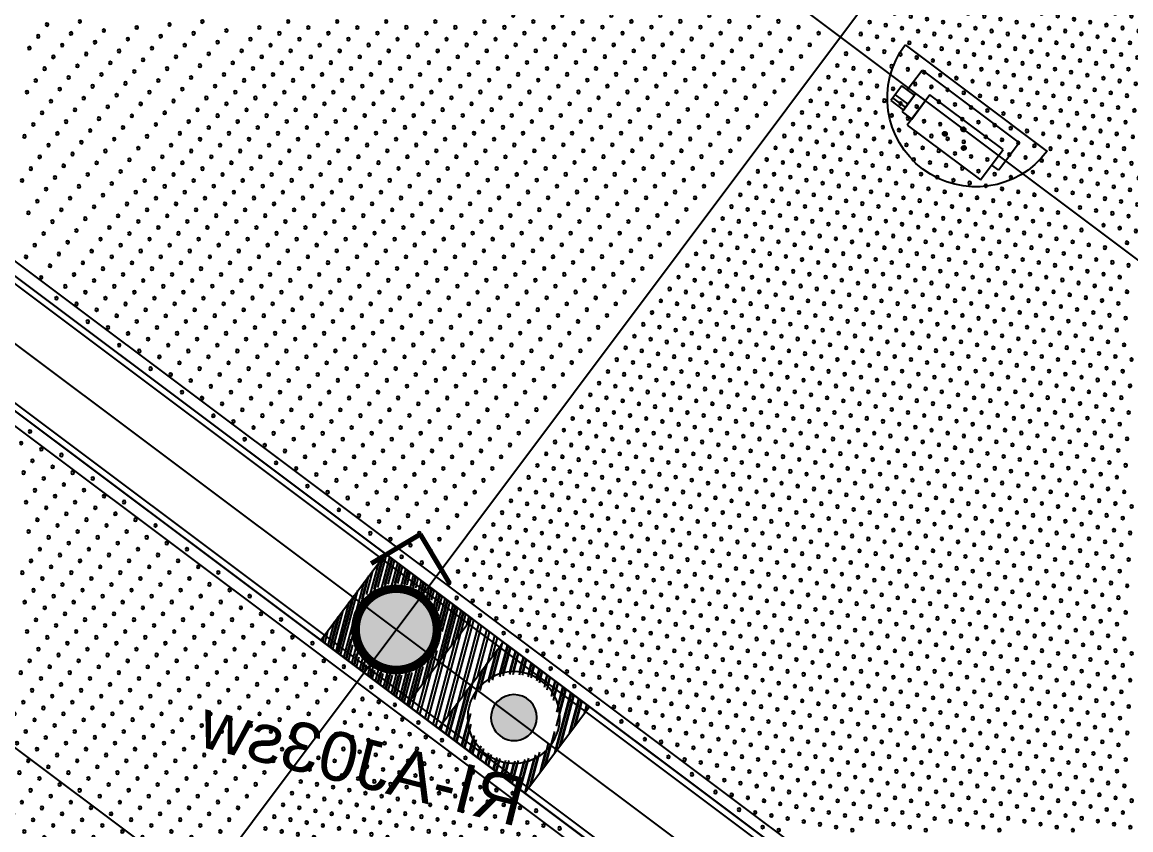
# Model space of a CAD drawing. Header units: millimetres. Extents: x 712803 to 922331, y -1382701 to -1225629.
# Drawn here: x 819382 to 821644, y -1373028 to -1371381 of the extents above; entities that cross this region are included whole.
import ezdxf
from ezdxf.enums import TextEntityAlignment as Align

# ---------------------------------------------------------------- set-up
doc = ezdxf.new("R2010")
doc.units = ezdxf.units.MM
doc.header["$LTSCALE"] = 10
doc.header["$MEASUREMENT"] = 0
doc.linetypes.add('CENTER', pattern=[50.8, 31.75, -6.35, 6.35, -6.35])
for name, color, linetype in [('I—平顶-投影仪、监控', 62, 'Continuous'), ('I—平顶—分格线', 8, 'Continuous'), ('I—平顶—喷淋', 21, 'Continuous'), ('I—平顶—暖通', 144, 'Continuous'), ('I—平顶—灯具', 62, 'Continuous'), ('I—平顶—造型', 122, 'Continuous')]:
    doc.layers.add(name, color=color, linetype=linetype)
doc.styles.add('ARIAL', font='arial.ttf')
doc.styles.get("Standard").update_dxf_attribs({"font": 'arial.ttf'})
doc.dimstyles.new('\\M+19557\\M+18F80', dxfattribs={"dimtxt": 2.5, "dimasz": 0.8, "dimexe": 0, "dimexo": 0, "dimgap": 1, "dimtad": 1, "dimdec": 0, "dimzin": 0, "dimdsep": 46, "dimtxsty": 'Standard', "dimblk": 'DOT', "dimcen": 1, "dimaunit": 1, "dimadec": 3, "dimazin": 0, "dimtfac": 1, "dimtdec": 0, "dimtmove": 2, "dimatfit": 3, "dimfxl": 0, "dimtolj": 1, "dimtzin": 0, "dimarcsym": 0})

# ---------------------------------------------------------------- blocks, each defined once
blk = doc.blocks.new('4560')
at = {"layer": 'I—平顶—分格线', "color": 1}
for centre in [(-2960, -20), (-2880, -20), (-2800, -20), (-2720, -20), (-2640, -20), (-2560, -20), (-2480, -20), (-2400, -20), (-2320, -20), (-2240, -20), (-2160, -20), (-2920, -35), (-2840, -35), (-2760, -35), (-2680, -35), (-2600, -35), (-2520, -35), (-2440, -35), (-2360, -35), (-2280, -35), (-2200, -35), (-2960, -50), (-2920, -65), (-2880, -50), (-2840, -65), (-2800, -50), (-2760, -65), (-2720, -50), (-2680, -65), (-2640, -50), (-2600, -65), (-2560, -50), (-2520, -65), (-2480, -50), (-2440, -65), (-2400, -50), (-2360, -65), (-2320, -50), (-2280, -65), (-2240, -50), (-2200, -65), (-2160, -50), (-2960, -80), (-2880, -80), (-2800, -80), (-2720, -80), (-2640, -80), (-2560, -80), (-2480, -80), (-2400, -80), (-2320, -80), (-2240, -80), (-2960, -110), (-2920, -95), (-2880, -110), (-2840, -95), (-2800, -110), (-2760, -95), (-2720, -110), (-2680, -95), (-2640, -110), (-2600, -95), (-2560, -110), (-2520, -95), (-2480, -110), (-2440, -95), (-2400, -110), (-2360, -95), (-2320, -110), (-2280, -95), (-2240, -110), (-2200, -95), (-2920, -125), (-2840, -125), (-2760, -125), (-2680, -125), (-2600, -125), (-2520, -125), (-2440, -125), (-2360, -125), (-2280, -125), (-2960, -140), (-2920, -155), (-2880, -140), (-2840, -155), (-2800, -140), (-2760, -155), (-2720, -140), (-2680, -155), (-2640, -140), (-2600, -155), (-2560, -140), (-2520, -155), (-2480, -140), (-2440, -155), (-2400, -140), (-2360, -155), (-2320, -140), (-2280, -155), (-2240, -140), (-2960, -170), (-2880, -170), (-2800, -170), (-2720, -170), (-2640, -170), (-2560, -170), (-2480, -170), (-2400, -170), (-2320, -170), (-2960, -200), (-2920, -185), (-2880, -200), (-2840, -185), (-2800, -200), (-2760, -185), (-2720, -200), (-2680, -185), (-2640, -200), (-2600, -185), (-2560, -200), (-2520, -185), (-2480, -200), (-2440, -185), (-2400, -200), (-2360, -185), (-2320, -200), (-2280, -185), (-2920, -215), (-2840, -215), (-2760, -215), (-2680, -215), (-2600, -215), (-2520, -215), (-2440, -215), (-2360, -215), (-2960, -230), (-2920, -245), (-2880, -230), (-2840, -245), (-2800, -230), (-2760, -245), (-2720, -230), (-2680, -245), (-2640, -230), (-2600, -245), (-2560, -230), (-2520, -245), (-2480, -230), (-2440, -245), (-2400, -230), (-2360, -245), (-2320, -230), (-2960, -260), (-2880, -260), (-2800, -260), (-2720, -260), (-2640, -260), (-2560, -260), (-2480, -260), (-2400, -260), (-2320, -260), (-2960, -290), (-2920, -275), (-2880, -290), (-2840, -275), (-2800, -290), (-2760, -275), (-2720, -290), (-2680, -275), (-2640, -290), (-2600, -275), (-2560, -290), (-2520, -275), (-2480, -290), (-2440, -275), (-2400, -290), (-2360, -275), (-2920, -305), (-2840, -305), (-2760, -305), (-2680, -305), (-2600, -305), (-2520, -305), (-2440, -305), (-2360, -305), (-2960, -320), (-2920, -335), (-2880, -320), (-2840, -335), (-2800, -320), (-2760, -335), (-2720, -320), (-2680, -335), (-2640, -320), (-2600, -335), (-2560, -320), (-2520, -335), (-2480, -320), (-2440, -335), (-2400, -320), (-2960, -350), (-2880, -350), (-2800, -350), (-2720, -350), (-2640, -350), (-2560, -350), (-2480, -350), (-2400, -350), (-2960, -380), (-2920, -365), (-2880, -380), (-2840, -365), (-2800, -380), (-2760, -365), (-2720, -380), (-2680, -365), (-2640, -380), (-2600, -365), (-2560, -380), (-2520, -365), (-2480, -380), (-2440, -365), (-2960, -410), (-2920, -395), (-2880, -410), (-2840, -395), (-2800, -410), (-2760, -395), (-2720, -410), (-2680, -395), (-2640, -410), (-2600, -395), (-2560, -410), (-2520, -395), (-2480, -410), (-2440, -395), (-2400, -410), (-2920, -425), (-2840, -425), (-2760, -425), (-2680, -425), (-2600, -425), (-2520, -425), (-2440, -425), (-2960, -440), (-2920, -455), (-2880, -440), (-2840, -455), (-2800, -440), (-2760, -455), (-2720, -440), (-2680, -455), (-2640, -440), (-2600, -455), (-2560, -440), (-2520, -455), (-2480, -440), (-2440, -455), (-2400, -440), (-2360, -455), (-2960, -470), (-2880, -470), (-2800, -470), (-2720, -470), (-2640, -470), (-2560, -470), (-2480, -470), (-2400, -470), (-2320, -470), (-2960, -500), (-2920, -485), (-2880, -500), (-2840, -485), (-2800, -500), (-2760, -485), (-2720, -500), (-2680, -485), (-2640, -500), (-2600, -485), (-2560, -500), (-2520, -485), (-2480, -500), (-2440, -485), (-2400, -500), (-2360, -485), (-2320, -500), (-2920, -515), (-2840, -515), (-2760, -515), (-2680, -515), (-2600, -515), (-2520, -515), (-2440, -515), (-2360, -515), (-2280, -515), (-2960, -530), (-2920, -545), (-2880, -530), (-2840, -545), (-2800, -530), (-2760, -545), (-2720, -530), (-2680, -545), (-2640, -530), (-2600, -545), (-2560, -530), (-2520, -545), (-2480, -530), (-2440, -545), (-2400, -530), (-2360, -545), (-2320, -530), (-2280, -545), (-2240, -530), (-2960, -560), (-2880, -560), (-2800, -560), (-2720, -560), (-2640, -560), (-2560, -560), (-2480, -560), (-2400, -560), (-2320, -560), (-2240, -560), (-2960, -590), (-2920, -575), (-2880, -590), (-2840, -575), (-2800, -590), (-2760, -575), (-2720, -590), (-2680, -575), (-2640, -590), (-2600, -575), (-2560, -590), (-2520, -575), (-2480, -590), (-2440, -575), (-2400, -590), (-2360, -575), (-2320, -590), (-2280, -575), (-2240, -590), (-2200, -575), (-2160, -590), (-2920, -605), (-2840, -605), (-2760, -605), (-2680, -605), (-2600, -605), (-2520, -605), (-2440, -605), (-2360, -605), (-2280, -605), (-2200, -605), (-2960, -620), (-2920, -635), (-2880, -620), (-2840, -635), (-2800, -620), (-2760, -635), (-2720, -620), (-2680, -635), (-2640, -620), (-2600, -635), (-2560, -620), (-2520, -635), (-2480, -620), (-2440, -635), (-2400, -620), (-2360, -635), (-2320, -620), (-2280, -635), (-2240, -620), (-2200, -635), (-2160, -620), (-2120, -635), (-2960, -650), (-2880, -650), (-2800, -650), (-2720, -650), (-2640, -650), (-2560, -650), (-2480, -650), (-2400, -650), (-2320, -650), (-2240, -650), (-2160, -650), (-2080, -650), (-2960, -680), (-2920, -665), (-2880, -680), (-2840, -665), (-2800, -680), (-2760, -665), (-2720, -680), (-2680, -665), (-2640, -680), (-2600, -665), (-2560, -680), (-2520, -665), (-2480, -680), (-2440, -665), (-2400, -680), (-2360, -665), (-2320, -680), (-2280, -665), (-2240, -680), (-2200, -665), (-2160, -680), (-2120, -665), (-2080, -680), (-2920, -695), (-2840, -695), (-2760, -695), (-2680, -695), (-2600, -695), (-2520, -695), (-2440, -695), (-2360, -695), (-2280, -695), (-2200, -695), (-2120, -695), (-2960, -710), (-2920, -725), (-2880, -710), (-2840, -725), (-2800, -710), (-2760, -725), (-2720, -710), (-2680, -725), (-2640, -710), (-2600, -725), (-2560, -710), (-2520, -725), (-2480, -710), (-2440, -725), (-2400, -710), (-2360, -725), (-2320, -710), (-2280, -725), (-2240, -710), (-2200, -725), (-2160, -710), (-2120, -725), (-2080, -710), (-2960, -740), (-2880, -740), (-2800, -740), (-2720, -740), (-2640, -740), (-2560, -740), (-2480, -740), (-2400, -740), (-2320, -740), (-2240, -740), (-2160, -740), (-2080, -740), (-2960, -770), (-2920, -755), (-2880, -770), (-2840, -755), (-2800, -770), (-2760, -755), (-2720, -770), (-2680, -755), (-2640, -770), (-2600, -755), (-2560, -770), (-2520, -755), (-2480, -770), (-2440, -755), (-2400, -770), (-2360, -755), (-2320, -770), (-2280, -755), (-2240, -770), (-2200, -755), (-2160, -770), (-2120, -755), (-2080, -770), (-2920, -785), (-2840, -785), (-2760, -785), (-2680, -785), (-2600, -785), (-2520, -785), (-2440, -785), (-2360, -785), (-2280, -785), (-2200, -785), (-2120, -785), (-2960, -800), (-2920, -815), (-2880, -800), (-2840, -815), (-2800, -800), (-2760, -815), (-2720, -800), (-2680, -815), (-2640, -800), (-2600, -815), (-2560, -800), (-2520, -815), (-2480, -800), (-2440, -815), (-2400, -800), (-2360, -815), (-2320, -800), (-2280, -815), (-2240, -800), (-2200, -815), (-2160, -800), (-2120, -815), (-2080, -800), (-2960, -830), (-2880, -830), (-2800, -830), (-2720, -830), (-2640, -830), (-2560, -830), (-2480, -830), (-2400, -830), (-2320, -830), (-2240, -830), (-2160, -830), (-2080, -830), (-2960, -860), (-2920, -845), (-2880, -860), (-2840, -845), (-2800, -860), (-2760, -845), (-2720, -860), (-2680, -845), (-2640, -860), (-2600, -845), (-2560, -860), (-2520, -845), (-2480, -860), (-2440, -845), (-2400, -860), (-2360, -845), (-2320, -860), (-2280, -845), (-2240, -860), (-2200, -845), (-2160, -860), (-2120, -845), (-2080, -860), (-2920, -875), (-2840, -875), (-2760, -875), (-2680, -875), (-2600, -875), (-2520, -875), (-2440, -875), (-2360, -875), (-2280, -875), (-2200, -875), (-2120, -875), (-2960, -890), (-2920, -905), (-2880, -890), (-2840, -905), (-2800, -890), (-2760, -905), (-2720, -890), (-2680, -905), (-2640, -890), (-2600, -905), (-2560, -890), (-2520, -905), (-2480, -890), (-2440, -905), (-2400, -890), (-2360, -905), (-2320, -890), (-2280, -905), (-2240, -890), (-2200, -905), (-2160, -890), (-2120, -905), (-2080, -890), (-2960, -920), (-2880, -920), (-2800, -920), (-2720, -920), (-2640, -920), (-2560, -920), (-2480, -920), (-2400, -920), (-2320, -920), (-2240, -920), (-2160, -920), (-2080, -920), (-2960, -950), (-2920, -935), (-2880, -950), (-2840, -935), (-2800, -950), (-2760, -935), (-2720, -950), (-2680, -935), (-2640, -950), (-2600, -935), (-2560, -950), (-2520, -935), (-2480, -950), (-2440, -935), (-2400, -950), (-2360, -935), (-2320, -950), (-2280, -935), (-2240, -950), (-2200, -935), (-2160, -950), (-2120, -935), (-2080, -950), (-2920, -965), (-2840, -965), (-2760, -965), (-2680, -965), (-2600, -965), (-2520, -965), (-2440, -965), (-2360, -965), (-2280, -965), (-2200, -965), (-2120, -965), (-2960, -980), (-2920, -995), (-2880, -980), (-2840, -995), (-2800, -980), (-2760, -995), (-2720, -980), (-2680, -995), (-2640, -980), (-2600, -995), (-2560, -980), (-2520, -995), (-2480, -980), (-2440, -995), (-2400, -980), (-2360, -995), (-2320, -980), (-2280, -995), (-2240, -980), (-2200, -995), (-2160, -980), (-2120, -995), (-2080, -980), (-2960, -1010), (-2880, -1010), (-2800, -1010), (-2720, -1010), (-2640, -1010), (-2560, -1010), (-2480, -1010), (-2400, -1010), (-2320, -1010), (-2240, -1010), (-2160, -1010), (-2080, -1010), (-2960, -1040), (-2920, -1025), (-2880, -1040), (-2840, -1025), (-2800, -1040), (-2760, -1025), (-2720, -1040), (-2680, -1025), (-2640, -1040), (-2600, -1025), (-2560, -1040), (-2520, -1025), (-2480, -1040), (-2440, -1025), (-2400, -1040), (-2360, -1025), (-2320, -1040), (-2280, -1025), (-2240, -1040), (-2200, -1025), (-2160, -1040), (-2120, -1025), (-2080, -1040), (-2920, -1055), (-2840, -1055), (-2760, -1055), (-2680, -1055), (-2600, -1055), (-2520, -1055), (-2440, -1055), (-2360, -1055), (-2280, -1055), (-2200, -1055), (-2120, -1055), (-2960, -1070), (-2920, -1085), (-2880, -1070), (-2840, -1085), (-2800, -1070), (-2760, -1085), (-2720, -1070), (-2680, -1085), (-2640, -1070), (-2600, -1085), (-2560, -1070), (-2520, -1085), (-2480, -1070), (-2440, -1085), (-2400, -1070), (-2360, -1085), (-2320, -1070), (-2280, -1085), (-2240, -1070), (-2200, -1085), (-2160, -1070), (-2120, -1085), (-2080, -1070), (-2960, -1100), (-2880, -1100), (-2800, -1100), (-2720, -1100), (-2640, -1100), (-2560, -1100), (-2480, -1100), (-2400, -1100), (-2320, -1100), (-2240, -1100), (-2160, -1100), (-2080, -1100), (-2960, -1130), (-2920, -1115), (-2880, -1130), (-2840, -1115), (-2800, -1130), (-2760, -1115), (-2720, -1130), (-2680, -1115), (-2640, -1130), (-2600, -1115), (-2560, -1130), (-2520, -1115), (-2480, -1130), (-2440, -1115), (-2400, -1130), (-2360, -1115), (-2320, -1130), (-2280, -1115), (-2240, -1130), (-2200, -1115), (-2160, -1130), (-2120, -1115), (-2080, -1130), (-2920, -1145), (-2840, -1145), (-2760, -1145), (-2680, -1145), (-2600, -1145), (-2520, -1145), (-2440, -1145), (-2360, -1145), (-2280, -1145), (-2200, -1145), (-2120, -1145), (-2960, -1160), (-2920, -1175), (-2880, -1160), (-2840, -1175), (-2800, -1160), (-2760, -1175), (-2720, -1160), (-2680, -1175), (-2640, -1160), (-2600, -1175), (-2560, -1160), (-2520, -1175), (-2480, -1160), (-2440, -1175), (-2400, -1160), (-2360, -1175), (-2320, -1160), (-2280, -1175), (-2240, -1160), (-2200, -1175), (-2160, -1160), (-2120, -1175), (-2080, -1160), (-2960, -1190), (-2880, -1190), (-2800, -1190), (-2720, -1190), (-2640, -1190), (-2560, -1190), (-2480, -1190), (-2400, -1190), (-2320, -1190), (-2240, -1190), (-2160, -1190), (-2080, -1190), (-2960, -1220), (-2920, -1205), (-2880, -1220), (-2840, -1205), (-2800, -1220), (-2760, -1205), (-2720, -1220), (-2680, -1205), (-2640, -1220), (-2600, -1205), (-2560, -1220), (-2520, -1205), (-2480, -1220), (-2440, -1205), (-2400, -1220), (-2360, -1205), (-2320, -1220), (-2280, -1205), (-2240, -1220), (-2200, -1205), (-2160, -1220), (-2120, -1205), (-2080, -1220), (-2920, -1235), (-2840, -1235), (-2760, -1235), (-2680, -1235), (-2600, -1235), (-2520, -1235), (-2440, -1235), (-2360, -1235), (-2280, -1235), (-2200, -1235), (-2120, -1235), (-2960, -1250), (-2920, -1265), (-2880, -1250), (-2840, -1265), (-2800, -1250), (-2760, -1265), (-2720, -1250), (-2680, -1265), (-2640, -1250), (-2600, -1265), (-2560, -1250), (-2520, -1265), (-2480, -1250), (-2440, -1265), (-2400, -1250), (-2360, -1265), (-2320, -1250), (-2280, -1265), (-2240, -1250), (-2200, -1265), (-2160, -1250), (-2120, -1265), (-2080, -1250), (-2960, -1280), (-2880, -1280), (-2800, -1280), (-2720, -1280), (-2640, -1280), (-2560, -1280), (-2480, -1280), (-2400, -1280), (-2320, -1280), (-2240, -1280), (-2160, -1280), (-2080, -1280), (-2960, -1310), (-2920, -1295), (-2880, -1310), (-2840, -1295), (-2800, -1310), (-2760, -1295), (-2720, -1310), (-2680, -1295), (-2640, -1310), (-2600, -1295), (-2560, -1310), (-2520, -1295), (-2480, -1310), (-2440, -1295), (-2400, -1310), (-2360, -1295), (-2320, -1310), (-2280, -1295), (-2240, -1310), (-2200, -1295), (-2160, -1310), (-2120, -1295), (-2080, -1310), (-2920, -1325), (-2840, -1325), (-2760, -1325), (-2680, -1325), (-2600, -1325), (-2520, -1325), (-2440, -1325), (-2360, -1325), (-2280, -1325), (-2200, -1325), (-2120, -1325), (-2960, -1340), (-2920, -1355), (-2880, -1340), (-2840, -1355), (-2800, -1340), (-2760, -1355), (-2720, -1340), (-2680, -1355), (-2640, -1340), (-2600, -1355), (-2560, -1340), (-2520, -1355), (-2480, -1340), (-2440, -1355), (-2400, -1340), (-2360, -1355), (-2320, -1340), (-2280, -1355), (-2240, -1340), (-2200, -1355), (-2160, -1340), (-2120, -1355), (-2080, -1340), (-2960, -1370), (-2880, -1370), (-2800, -1370), (-2720, -1370), (-2640, -1370), (-2560, -1370), (-2480, -1370), (-2400, -1370), (-2320, -1370), (-2240, -1370), (-2160, -1370), (-2080, -1370), (-2920, -1385), (-2840, -1385), (-2760, -1385), (-2680, -1385), (-2600, -1385), (-2520, -1385), (-2440, -1385), (-2360, -1385), (-2280, -1385), (-2200, -1385), (-2120, -1385)]:
    blk.add_circle(centre, 3, dxfattribs=at)
at = {"layer": 'I—平顶—分格线', "color": 3}
for centre in [(-2040, -695), (-2040, -725), (-1990, -740), (-2040, -755), (-1990, -770), (-1940, -755), (-2040, -785), (-1940, -785), (-2040, -815), (-1990, -800), (-1940, -815), (-1890, -800), (-1990, -830), (-1890, -830), (-2040, -845), (-1990, -860), (-1940, -845), (-1890, -860), (-1840, -845), (-2040, -875), (-1940, -875), (-1840, -875), (-2040, -905), (-1990, -890), (-1940, -905), (-1890, -890), (-1840, -905), (-1790, -890), (-1740, -905), (-1990, -920), (-1890, -920), (-1790, -920), (-2040, -935), (-1990, -950), (-1940, -935), (-1890, -950), (-1840, -935), (-1790, -950), (-1740, -935), (-1690, -950), (-2040, -965), (-1940, -965), (-1840, -965), (-1740, -965), (-2040, -995), (-1990, -980), (-1940, -995), (-1890, -980), (-1840, -995), (-1790, -980), (-1740, -995), (-1690, -980), (-1990, -1010), (-1890, -1010), (-1790, -1010), (-1690, -1010), (-2040, -1025), (-1990, -1040), (-1940, -1025), (-1890, -1040), (-1840, -1025), (-1790, -1040), (-1740, -1025), (-2040, -1055), (-1940, -1055), (-1840, -1055), (-1740, -1055), (-2040, -1085), (-1990, -1070), (-1940, -1085), (-1890, -1070), (-1840, -1085), (-1790, -1070), (-1740, -1085), (-1990, -1100), (-1890, -1100), (-1790, -1100), (-2040, -1115), (-1990, -1130), (-1940, -1115), (-1890, -1130), (-1840, -1115), (-1790, -1130), (-2040, -1145), (-1940, -1145), (-1840, -1145), (-2040, -1175), (-1990, -1160), (-1940, -1175), (-1890, -1160), (-1840, -1175), (-1790, -1160), (-1990, -1190), (-1890, -1190), (-2040, -1205), (-1990, -1220), (-1940, -1205), (-1890, -1220), (-1840, -1205), (-2040, -1235), (-1940, -1235), (-1840, -1235), (-2040, -1265), (-1990, -1250), (-1940, -1265), (-1890, -1250), (-1990, -1280), (-1890, -1280), (-2040, -1295), (-1990, -1310), (-1940, -1295), (-2040, -1325), (-1940, -1325), (-2040, -1355), (-1990, -1340), (-1940, -1355), (-1990, -1370), (-2040, -1385)]:
    blk.add_circle(centre, 3, dxfattribs=at)
blk = doc.blocks.new('30')
at = {"layer": 'I—平顶—分格线'}
for centre in [(-750, -20), (-690, -20), (-630, -20), (-570, -20), (-510, -20), (-450, -20), (-390, -20), (-330, -20), (-270, -20), (-210, -20), (-150, -20), (-90, -20), (-30, -20), (-720, -35), (-660, -35), (-600, -35), (-540, -35), (-480, -35), (-420, -35), (-360, -35), (-300, -35), (-240, -35), (-180, -35), (-120, -35), (-60, -35), (-780, -65), (-750, -50), (-720, -65), (-690, -50), (-660, -65), (-630, -50), (-600, -65), (-570, -50), (-540, -65), (-510, -50), (-480, -65), (-450, -50), (-420, -65), (-390, -50), (-360, -65), (-330, -50), (-300, -65), (-270, -50), (-240, -65), (-210, -50), (-180, -65), (-150, -50), (-120, -65), (-90, -50), (-60, -65), (-30, -50), (-750, -80), (-690, -80), (-630, -80), (-570, -80), (-510, -80), (-450, -80), (-390, -80), (-330, -80), (-270, -80), (-210, -80), (-150, -80), (-90, -80), (-30, -80), (-810, -110), (-780, -95), (-750, -110), (-720, -95), (-690, -110), (-660, -95), (-630, -110), (-600, -95), (-570, -110), (-540, -95), (-510, -110), (-480, -95), (-450, -110), (-420, -95), (-390, -110), (-360, -95), (-330, -110), (-300, -95), (-270, -110), (-240, -95), (-210, -110), (-180, -95), (-150, -110), (-120, -95), (-90, -110), (-60, -95), (-30, -110), (-780, -125), (-720, -125), (-660, -125), (-600, -125), (-540, -125), (-480, -125), (-420, -125), (-360, -125), (-300, -125), (-240, -125), (-180, -125), (-120, -125), (-60, -125), (-840, -155), (-810, -140), (-780, -155), (-750, -140), (-720, -155), (-690, -140), (-660, -155), (-630, -140), (-600, -155), (-570, -140), (-540, -155), (-510, -140), (-480, -155), (-450, -140), (-420, -155), (-390, -140), (-360, -155), (-330, -140), (-300, -155), (-270, -140), (-240, -155), (-210, -140), (-180, -155), (-150, -140), (-120, -155), (-90, -140), (-60, -155), (-30, -140), (-870, -170), (-810, -170), (-750, -170), (-690, -170), (-630, -170), (-570, -170), (-510, -170), (-450, -170), (-390, -170), (-330, -170), (-270, -170), (-210, -170), (-150, -170), (-90, -170), (-30, -170), (-870, -200), (-840, -185), (-810, -200), (-780, -185), (-750, -200), (-720, -185), (-690, -200), (-660, -185), (-630, -200), (-600, -185), (-570, -200), (-540, -185), (-510, -200), (-480, -185), (-450, -200), (-420, -185), (-390, -200), (-360, -185), (-330, -200), (-300, -185), (-270, -200), (-240, -185), (-210, -200), (-180, -185), (-150, -200), (-120, -185), (-90, -200), (-60, -185), (-30, -200), (-900, -215), (-840, -215), (-780, -215), (-720, -215), (-660, -215), (-600, -215), (-540, -215), (-480, -215), (-420, -215), (-360, -215), (-300, -215), (-240, -215), (-180, -215), (-120, -215), (-60, -215), (-900, -245), (-870, -230), (-840, -245), (-810, -230), (-780, -245), (-750, -230), (-720, -245), (-690, -230), (-660, -245), (-630, -230), (-600, -245), (-570, -230), (-540, -245), (-510, -230), (-480, -245), (-450, -230), (-420, -245), (-390, -230), (-360, -245), (-330, -230), (-300, -245), (-270, -230), (-240, -245), (-210, -230), (-180, -245), (-150, -230), (-120, -245), (-90, -230), (-60, -245), (-30, -230), (-930, -260), (-870, -260), (-810, -260), (-750, -260), (-690, -260), (-630, -260), (-570, -260), (-510, -260), (-450, -260), (-390, -260), (-330, -260), (-270, -260), (-210, -260), (-150, -260), (-90, -260), (-30, -260), (-930, -290), (-900, -275), (-870, -290), (-840, -275), (-810, -290), (-780, -275), (-750, -290), (-720, -275), (-690, -290), (-660, -275), (-630, -290), (-600, -275), (-570, -290), (-540, -275), (-510, -290), (-480, -275), (-450, -290), (-420, -275), (-390, -290), (-360, -275), (-330, -290), (-300, -275), (-270, -290), (-240, -275), (-210, -290), (-180, -275), (-150, -290), (-120, -275), (-90, -290), (-60, -275), (-30, -290), (-960, -305), (-900, -305), (-840, -305), (-780, -305), (-720, -305), (-660, -305), (-600, -305), (-540, -305), (-480, -305), (-420, -305), (-360, -305), (-300, -305), (-240, -305), (-180, -305), (-120, -305), (-60, -305), (-960, -335), (-930, -320), (-900, -335), (-870, -320), (-840, -335), (-810, -320), (-780, -335), (-750, -320), (-720, -335), (-690, -320), (-660, -335), (-630, -320), (-600, -335), (-570, -320), (-540, -335), (-510, -320), (-480, -335), (-450, -320), (-420, -335), (-390, -320), (-360, -335), (-330, -320), (-300, -335), (-270, -320), (-240, -335), (-210, -320), (-180, -335), (-150, -320), (-120, -335), (-90, -320), (-60, -335), (-30, -320), (-990, -350), (-930, -350), (-870, -350), (-810, -350), (-750, -350), (-690, -350), (-630, -350), (-570, -350), (-510, -350), (-450, -350), (-390, -350), (-330, -350), (-270, -350), (-210, -350), (-150, -350), (-90, -350), (-30, -350), (-990, -380), (-960, -365), (-930, -380), (-900, -365), (-870, -380), (-840, -365), (-810, -380), (-780, -365), (-750, -380), (-720, -365), (-690, -380), (-660, -365), (-630, -380), (-600, -365), (-570, -380), (-540, -365), (-510, -380), (-480, -365), (-450, -380), (-420, -365), (-390, -380), (-360, -365), (-330, -380), (-300, -365), (-270, -380), (-240, -365), (-210, -380), (-180, -365), (-150, -380), (-120, -365), (-90, -380), (-60, -365), (-30, -380), (-1050, -410), (-1020, -395), (-990, -410), (-960, -395), (-930, -410), (-900, -395), (-870, -410), (-840, -395), (-810, -410), (-780, -395), (-750, -410), (-720, -395), (-690, -410), (-660, -395), (-630, -410), (-600, -395), (-570, -410), (-540, -395), (-510, -410), (-480, -395), (-450, -410), (-420, -395), (-390, -410), (-360, -395), (-330, -410), (-300, -395), (-270, -410), (-240, -395), (-210, -410), (-180, -395), (-150, -410), (-120, -395), (-90, -410), (-60, -395), (-30, -410), (-1020, -425), (-960, -425), (-900, -425), (-840, -425), (-780, -425), (-720, -425), (-660, -425), (-600, -425), (-540, -425), (-480, -425), (-420, -425), (-360, -425), (-300, -425), (-240, -425), (-180, -425), (-120, -425), (-60, -425), (-1080, -455), (-1050, -440), (-1020, -455), (-990, -440), (-960, -455), (-930, -440), (-900, -455), (-870, -440), (-840, -455), (-810, -440), (-780, -455), (-750, -440), (-720, -455), (-690, -440), (-660, -455), (-630, -440), (-600, -455), (-570, -440), (-540, -455), (-510, -440), (-480, -455), (-450, -440), (-420, -455), (-390, -440), (-360, -455), (-330, -440), (-300, -455), (-270, -440), (-240, -455), (-210, -440), (-180, -455), (-150, -440), (-120, -455), (-90, -440), (-60, -455), (-30, -440), (-1050, -470), (-990, -470), (-930, -470), (-870, -470), (-810, -470), (-750, -470), (-690, -470), (-630, -470), (-570, -470), (-510, -470), (-450, -470), (-390, -470), (-330, -470), (-270, -470), (-210, -470), (-150, -470), (-90, -470), (-30, -470), (-1110, -500), (-1080, -485), (-1050, -500), (-1020, -485), (-990, -500), (-960, -485), (-930, -500), (-900, -485), (-870, -500), (-840, -485), (-810, -500), (-780, -485), (-750, -500), (-720, -485), (-690, -500), (-660, -485), (-630, -500), (-600, -485), (-570, -500), (-540, -485), (-510, -500), (-480, -485), (-450, -500), (-420, -485), (-390, -500), (-360, -485), (-330, -500), (-300, -485), (-270, -500), (-240, -485), (-210, -500), (-180, -485), (-150, -500), (-120, -485), (-90, -500), (-60, -485), (-30, -500), (-1080, -515), (-1020, -515), (-960, -515), (-900, -515), (-840, -515), (-780, -515), (-720, -515), (-660, -515), (-600, -515), (-540, -515), (-480, -515), (-420, -515), (-360, -515), (-300, -515), (-240, -515), (-180, -515), (-120, -515), (-60, -515), (-1140, -545), (-1110, -530), (-1080, -545), (-1050, -530), (-1020, -545), (-990, -530), (-960, -545), (-930, -530), (-900, -545), (-870, -530), (-840, -545), (-810, -530), (-780, -545), (-750, -530), (-720, -545), (-690, -530), (-660, -545), (-630, -530), (-600, -545), (-570, -530), (-540, -545), (-510, -530), (-480, -545), (-450, -530), (-420, -545), (-390, -530), (-360, -545), (-330, -530), (-300, -545), (-270, -530), (-240, -545), (-210, -530), (-180, -545), (-150, -530), (-120, -545), (-90, -530), (-60, -545), (-30, -530), (-1110, -560), (-1050, -560), (-990, -560), (-930, -560), (-870, -560), (-810, -560), (-750, -560), (-690, -560), (-630, -560), (-570, -560), (-510, -560), (-450, -560), (-390, -560), (-330, -560), (-270, -560), (-210, -560), (-150, -560), (-90, -560), (-30, -560), (-1170, -590), (-1140, -575), (-1110, -590), (-1080, -575), (-1050, -590), (-1020, -575), (-990, -590), (-960, -575), (-930, -590), (-900, -575), (-870, -590), (-840, -575), (-810, -590), (-780, -575), (-750, -590), (-720, -575), (-690, -590), (-660, -575), (-630, -590), (-600, -575), (-570, -590), (-540, -575), (-510, -590), (-480, -575), (-450, -590), (-420, -575), (-390, -590), (-360, -575), (-330, -590), (-300, -575), (-270, -590), (-240, -575), (-210, -590), (-180, -575), (-150, -590), (-120, -575), (-90, -590), (-60, -575), (-30, -590), (-1140, -605), (-1080, -605), (-1020, -605), (-960, -605), (-900, -605), (-840, -605), (-780, -605), (-720, -605), (-660, -605), (-600, -605), (-540, -605), (-480, -605), (-420, -605), (-360, -605), (-300, -605), (-240, -605), (-180, -605), (-120, -605), (-60, -605), (-1200, -635), (-1170, -620), (-1140, -635), (-1110, -620), (-1080, -635), (-1050, -620), (-1020, -635), (-990, -620), (-960, -635), (-930, -620), (-900, -635), (-870, -620), (-840, -635), (-810, -620), (-780, -635), (-750, -620), (-720, -635), (-690, -620), (-660, -635), (-630, -620), (-600, -635), (-570, -620), (-540, -635), (-510, -620), (-480, -635), (-450, -620), (-420, -635), (-390, -620), (-360, -635), (-330, -620), (-300, -635), (-270, -620), (-240, -635), (-210, -620), (-180, -635), (-150, -620), (-120, -635), (-90, -620), (-60, -635), (-30, -620), (-1230, -650), (-1170, -650), (-1110, -650), (-1050, -650), (-990, -650), (-930, -650), (-870, -650), (-810, -650), (-750, -650), (-690, -650), (-630, -650), (-570, -650), (-510, -650), (-450, -650), (-390, -650), (-330, -650), (-270, -650), (-210, -650), (-150, -650), (-90, -650), (-30, -650), (-1230, -680), (-1200, -665), (-1170, -680), (-1140, -665), (-1110, -680), (-1080, -665), (-1050, -680), (-1020, -665), (-990, -680), (-960, -665), (-930, -680), (-900, -665), (-870, -680), (-840, -665), (-810, -680), (-780, -665), (-750, -680), (-720, -665), (-690, -680), (-660, -665), (-630, -680), (-600, -665), (-570, -680), (-540, -665), (-510, -680), (-480, -665), (-450, -680), (-420, -665), (-390, -680), (-360, -665), (-330, -680), (-300, -665), (-270, -680), (-240, -665), (-210, -680), (-180, -665), (-150, -680), (-120, -665), (-90, -680), (-60, -665), (-30, -680), (-1260, -695), (-1200, -695), (-1140, -695), (-1080, -695), (-1020, -695), (-960, -695), (-900, -695), (-840, -695), (-780, -695), (-720, -695), (-660, -695), (-600, -695), (-540, -695), (-480, -695), (-420, -695), (-360, -695), (-300, -695), (-240, -695), (-180, -695), (-120, -695), (-60, -695), (-1260, -725), (-1230, -710), (-1200, -725), (-1170, -710), (-1140, -725), (-1110, -710), (-1080, -725), (-1050, -710), (-1020, -725), (-990, -710), (-960, -725), (-930, -710), (-900, -725), (-870, -710), (-840, -725), (-810, -710), (-780, -725), (-750, -710), (-720, -725), (-690, -710), (-660, -725), (-630, -710), (-600, -725), (-570, -710), (-540, -725), (-510, -710), (-480, -725), (-450, -710), (-420, -725), (-390, -710), (-360, -725), (-330, -710), (-300, -725), (-270, -710), (-240, -725), (-210, -710), (-180, -725), (-150, -710), (-120, -725), (-90, -710), (-60, -725), (-30, -710), (-1290, -740), (-1230, -740), (-1170, -740), (-1110, -740), (-1050, -740), (-990, -740), (-930, -740), (-870, -740), (-810, -740), (-750, -740), (-690, -740), (-630, -740), (-570, -740), (-510, -740), (-450, -740), (-390, -740), (-330, -740), (-270, -740), (-210, -740), (-150, -740), (-90, -740), (-30, -740), (-1290, -770), (-1260, -755), (-1230, -770), (-1200, -755), (-1170, -770), (-1140, -755), (-1110, -770), (-1080, -755), (-1050, -770), (-1020, -755), (-990, -770), (-960, -755), (-930, -770), (-900, -755), (-870, -770), (-840, -755), (-810, -770), (-780, -755), (-750, -770), (-720, -755), (-690, -770), (-660, -755), (-630, -770), (-600, -755), (-570, -770), (-540, -755), (-510, -770), (-480, -755), (-450, -770), (-420, -755), (-390, -770), (-360, -755), (-330, -770), (-300, -755), (-270, -770), (-240, -755), (-210, -770), (-180, -755), (-150, -770), (-120, -755), (-90, -770), (-60, -755), (-30, -770), (-1320, -785), (-1260, -785), (-1200, -785), (-1140, -785), (-1080, -785), (-1020, -785), (-960, -785), (-900, -785), (-840, -785), (-780, -785), (-720, -785), (-660, -785), (-600, -785), (-540, -785), (-480, -785), (-420, -785), (-360, -785), (-300, -785), (-240, -785), (-180, -785), (-120, -785), (-60, -785), (-1320, -815), (-1290, -800), (-1260, -815), (-1230, -800), (-1200, -815), (-1170, -800), (-1140, -815), (-1110, -800), (-1080, -815), (-1050, -800), (-1020, -815), (-990, -800), (-960, -815), (-930, -800), (-900, -815), (-870, -800), (-840, -815), (-810, -800), (-780, -815), (-750, -800), (-720, -815), (-690, -800), (-660, -815), (-630, -800), (-600, -815), (-570, -800), (-540, -815), (-510, -800), (-480, -815), (-450, -800), (-420, -815), (-390, -800), (-360, -815), (-330, -800), (-300, -815), (-270, -800), (-240, -815), (-210, -800), (-180, -815), (-150, -800), (-120, -815), (-90, -800), (-60, -815), (-30, -800), (-1350, -830), (-1290, -830), (-1230, -830), (-1170, -830), (-1110, -830), (-1050, -830), (-990, -830), (-930, -830), (-870, -830), (-810, -830), (-750, -830), (-690, -830), (-630, -830), (-570, -830), (-510, -830), (-450, -830), (-390, -830), (-330, -830), (-270, -830), (-210, -830), (-150, -830), (-90, -830), (-30, -830), (-1350, -860), (-1320, -845), (-1290, -860), (-1260, -845), (-1230, -860), (-1200, -845), (-1170, -860), (-1140, -845), (-1110, -860), (-1080, -845), (-1050, -860), (-1020, -845), (-990, -860), (-960, -845), (-930, -860), (-900, -845), (-870, -860), (-840, -845), (-810, -860), (-780, -845), (-750, -860), (-720, -845), (-690, -860), (-660, -845), (-630, -860), (-600, -845), (-570, -860), (-540, -845), (-510, -860), (-480, -845), (-450, -860), (-420, -845), (-390, -860), (-360, -845), (-330, -860), (-300, -845), (-270, -860), (-240, -845), (-210, -860), (-180, -845), (-150, -860), (-120, -845), (-90, -860), (-60, -845), (-30, -860), (-1380, -875), (-1320, -875), (-1260, -875), (-1200, -875), (-1140, -875), (-1080, -875), (-1020, -875), (-960, -875), (-900, -875), (-840, -875), (-780, -875), (-720, -875), (-660, -875), (-600, -875), (-540, -875), (-480, -875), (-420, -875), (-360, -875), (-300, -875), (-240, -875), (-180, -875), (-120, -875), (-60, -875), (-1410, -890), (-1380, -905), (-1350, -890), (-1320, -905), (-1290, -890), (-1260, -905), (-1230, -890), (-1200, -905), (-1170, -890), (-1140, -905), (-1110, -890), (-1080, -905), (-1050, -890), (-1020, -905), (-990, -890), (-960, -905), (-930, -890), (-900, -905), (-870, -890), (-840, -905), (-810, -890), (-780, -905), (-750, -890), (-720, -905), (-690, -890), (-660, -905), (-630, -890), (-600, -905), (-570, -890), (-540, -905), (-510, -890), (-480, -905), (-450, -890), (-420, -905), (-390, -890), (-360, -905), (-330, -890), (-300, -905), (-270, -890), (-240, -905), (-210, -890), (-180, -905), (-150, -890), (-120, -905), (-90, -890), (-60, -905), (-30, -890), (-1410, -920), (-1350, -920), (-1290, -920), (-1230, -920), (-1170, -920), (-1110, -920), (-1050, -920), (-990, -920), (-930, -920), (-870, -920), (-810, -920), (-750, -920), (-690, -920), (-630, -920), (-570, -920), (-510, -920), (-450, -920), (-390, -920), (-330, -920), (-270, -920), (-210, -920), (-150, -920), (-90, -920), (-30, -920), (-1440, -935), (-1410, -950), (-1380, -935), (-1350, -950), (-1320, -935), (-1290, -950), (-1260, -935), (-1230, -950), (-1200, -935), (-1170, -950), (-1140, -935), (-1110, -950), (-1080, -935), (-1050, -950), (-1020, -935), (-990, -950), (-960, -935), (-930, -950), (-900, -935), (-870, -950), (-840, -935), (-810, -950), (-780, -935), (-750, -950), (-720, -935), (-690, -950), (-660, -935), (-630, -950), (-600, -935), (-570, -950), (-540, -935), (-510, -950), (-480, -935), (-450, -950), (-420, -935), (-390, -950), (-360, -935), (-330, -950), (-300, -935), (-270, -950), (-240, -935), (-210, -950), (-180, -935), (-150, -950), (-120, -935), (-90, -950), (-60, -935), (-30, -950), (-1380, -965), (-1320, -965), (-1260, -965), (-1200, -965), (-1140, -965), (-1080, -965), (-1020, -965), (-960, -965), (-900, -965), (-840, -965), (-780, -965), (-720, -965), (-660, -965), (-600, -965), (-540, -965), (-480, -965), (-420, -965), (-360, -965), (-300, -965), (-240, -965), (-180, -965), (-120, -965), (-60, -965), (-1350, -980), (-1320, -995), (-1290, -980), (-1260, -995), (-1230, -980), (-1200, -995), (-1170, -980), (-1140, -995), (-1110, -980), (-1080, -995), (-1050, -980), (-1020, -995), (-990, -980), (-960, -995), (-930, -980), (-900, -995), (-870, -980), (-840, -995), (-810, -980), (-780, -995), (-750, -980), (-720, -995), (-690, -980), (-660, -995), (-630, -980), (-600, -995), (-570, -980), (-540, -995), (-510, -980), (-480, -995), (-450, -980), (-420, -995), (-390, -980), (-360, -995), (-330, -980), (-300, -995), (-270, -980), (-240, -995), (-210, -980), (-180, -995), (-150, -980), (-120, -995), (-90, -980), (-60, -995), (-30, -980), (-1350, -1010), (-1290, -1010), (-1230, -1010), (-1170, -1010), (-1110, -1010), (-1050, -1010), (-990, -1010), (-930, -1010), (-870, -1010), (-810, -1010), (-750, -1010), (-690, -1010), (-630, -1010), (-570, -1010), (-510, -1010), (-450, -1010), (-390, -1010), (-330, -1010), (-270, -1010), (-210, -1010), (-150, -1010), (-90, -1010), (-30, -1010), (-1320, -1025), (-1290, -1040), (-1260, -1025), (-1230, -1040), (-1200, -1025), (-1170, -1040), (-1140, -1025), (-1110, -1040), (-1080, -1025), (-1050, -1040), (-1020, -1025), (-990, -1040), (-960, -1025), (-930, -1040), (-900, -1025), (-870, -1040), (-840, -1025), (-810, -1040), (-780, -1025), (-750, -1040), (-720, -1025), (-690, -1040), (-660, -1025), (-630, -1040), (-600, -1025), (-570, -1040), (-540, -1025), (-510, -1040), (-480, -1025), (-450, -1040), (-420, -1025), (-390, -1040), (-360, -1025), (-330, -1040), (-300, -1025), (-270, -1040), (-240, -1025), (-210, -1040), (-180, -1025), (-150, -1040), (-120, -1025), (-90, -1040), (-60, -1025), (-30, -1040), (-1260, -1055), (-1200, -1055), (-1140, -1055), (-1080, -1055), (-1020, -1055), (-960, -1055), (-900, -1055), (-840, -1055), (-780, -1055), (-720, -1055), (-660, -1055), (-600, -1055), (-540, -1055), (-480, -1055), (-420, -1055), (-360, -1055), (-300, -1055), (-240, -1055), (-180, -1055), (-120, -1055), (-60, -1055), (-1230, -1070), (-1200, -1085), (-1170, -1070), (-1140, -1085), (-1110, -1070), (-1080, -1085), (-1050, -1070), (-1020, -1085), (-990, -1070), (-960, -1085), (-930, -1070), (-900, -1085), (-870, -1070), (-840, -1085), (-810, -1070), (-780, -1085), (-750, -1070), (-720, -1085), (-690, -1070), (-660, -1085), (-630, -1070), (-600, -1085), (-570, -1070), (-540, -1085), (-510, -1070), (-480, -1085), (-450, -1070), (-420, -1085), (-390, -1070), (-360, -1085), (-330, -1070), (-300, -1085), (-270, -1070), (-240, -1085), (-210, -1070), (-180, -1085), (-150, -1070), (-120, -1085), (-90, -1070), (-60, -1085), (-30, -1070), (-1230, -1100), (-1170, -1100), (-1110, -1100), (-1050, -1100), (-990, -1100), (-930, -1100), (-870, -1100), (-810, -1100), (-750, -1100), (-690, -1100), (-630, -1100), (-570, -1100), (-510, -1100), (-450, -1100), (-390, -1100), (-330, -1100), (-270, -1100), (-210, -1100), (-150, -1100), (-90, -1100), (-30, -1100), (-1200, -1115), (-1170, -1130), (-1140, -1115), (-1110, -1130), (-1080, -1115), (-1050, -1130), (-1020, -1115), (-990, -1130), (-960, -1115), (-930, -1130), (-900, -1115), (-870, -1130), (-840, -1115), (-810, -1130), (-780, -1115), (-750, -1130), (-720, -1115), (-690, -1130), (-660, -1115), (-630, -1130), (-600, -1115), (-570, -1130), (-540, -1115), (-510, -1130), (-480, -1115), (-450, -1130), (-420, -1115), (-390, -1130), (-360, -1115), (-330, -1130), (-300, -1115), (-270, -1130), (-240, -1115), (-210, -1130), (-180, -1115), (-150, -1130), (-120, -1115), (-90, -1130), (-60, -1115), (-30, -1130), (-1140, -1145), (-1080, -1145), (-1020, -1145), (-960, -1145), (-900, -1145), (-840, -1145), (-780, -1145), (-720, -1145), (-660, -1145), (-600, -1145), (-540, -1145), (-480, -1145), (-420, -1145), (-360, -1145), (-300, -1145), (-240, -1145), (-180, -1145), (-120, -1145), (-60, -1145), (-1110, -1160), (-1080, -1175), (-1050, -1160), (-1020, -1175), (-990, -1160), (-960, -1175), (-930, -1160), (-900, -1175), (-870, -1160), (-840, -1175), (-810, -1160), (-780, -1175), (-750, -1160), (-720, -1175), (-690, -1160), (-660, -1175), (-630, -1160), (-600, -1175), (-570, -1160), (-540, -1175), (-510, -1160), (-480, -1175), (-450, -1160), (-420, -1175), (-390, -1160), (-360, -1175), (-330, -1160), (-300, -1175), (-270, -1160), (-240, -1175), (-210, -1160), (-180, -1175), (-150, -1160), (-120, -1175), (-90, -1160), (-60, -1175), (-30, -1160), (-1110, -1190), (-1050, -1190), (-990, -1190), (-930, -1190), (-870, -1190), (-810, -1190), (-750, -1190), (-690, -1190), (-630, -1190), (-570, -1190), (-510, -1190), (-450, -1190), (-390, -1190), (-330, -1190), (-270, -1190), (-210, -1190), (-150, -1190), (-90, -1190), (-30, -1190), (-1080, -1205), (-1050, -1220), (-1020, -1205), (-990, -1220), (-960, -1205), (-930, -1220), (-900, -1205), (-870, -1220), (-840, -1205), (-810, -1220), (-780, -1205), (-750, -1220), (-720, -1205), (-690, -1220), (-660, -1205), (-630, -1220), (-600, -1205), (-570, -1220), (-540, -1205), (-510, -1220), (-480, -1205), (-450, -1220), (-420, -1205), (-390, -1220), (-360, -1205), (-330, -1220), (-300, -1205), (-270, -1220), (-240, -1205), (-210, -1220), (-180, -1205), (-150, -1220), (-120, -1205), (-90, -1220), (-60, -1205), (-30, -1220), (-1020, -1235), (-960, -1235), (-900, -1235), (-840, -1235), (-780, -1235), (-720, -1235), (-660, -1235), (-600, -1235), (-540, -1235), (-480, -1235), (-420, -1235), (-360, -1235), (-300, -1235), (-240, -1235), (-180, -1235), (-120, -1235), (-60, -1235), (-990, -1250), (-960, -1265), (-930, -1250), (-900, -1265), (-870, -1250), (-840, -1265), (-810, -1250), (-780, -1265), (-750, -1250), (-720, -1265), (-690, -1250), (-660, -1265), (-630, -1250), (-600, -1265), (-570, -1250), (-540, -1265), (-510, -1250), (-480, -1265), (-450, -1250), (-420, -1265), (-390, -1250), (-360, -1265), (-330, -1250), (-300, -1265), (-270, -1250), (-240, -1265), (-210, -1250), (-180, -1265), (-150, -1250), (-120, -1265), (-90, -1250), (-60, -1265), (-30, -1250), (-990, -1280), (-930, -1280), (-870, -1280), (-810, -1280), (-750, -1280), (-690, -1280), (-630, -1280), (-570, -1280), (-510, -1280), (-450, -1280), (-390, -1280), (-330, -1280), (-270, -1280), (-210, -1280), (-150, -1280), (-90, -1280), (-30, -1280), (-960, -1295), (-930, -1310), (-900, -1295), (-870, -1310), (-840, -1295), (-810, -1310), (-780, -1295), (-750, -1310), (-720, -1295), (-690, -1310), (-660, -1295), (-630, -1310), (-600, -1295), (-570, -1310), (-540, -1295), (-510, -1310), (-480, -1295), (-450, -1310), (-420, -1295), (-390, -1310), (-360, -1295), (-330, -1310), (-300, -1295), (-270, -1310), (-240, -1295), (-210, -1310), (-180, -1295), (-150, -1310), (-120, -1295), (-90, -1310), (-60, -1295), (-30, -1310), (-900, -1325), (-840, -1325), (-780, -1325), (-720, -1325), (-660, -1325), (-600, -1325), (-540, -1325), (-480, -1325), (-420, -1325), (-360, -1325), (-300, -1325), (-240, -1325), (-180, -1325), (-120, -1325), (-60, -1325), (-870, -1340), (-840, -1355), (-810, -1340), (-780, -1355), (-750, -1340), (-720, -1355), (-690, -1340), (-660, -1355), (-630, -1340), (-600, -1355), (-570, -1340), (-540, -1355), (-510, -1340), (-480, -1355), (-450, -1340), (-420, -1355), (-390, -1340), (-360, -1355), (-330, -1340), (-300, -1355), (-270, -1340), (-240, -1355), (-210, -1340), (-180, -1355), (-150, -1340), (-120, -1355), (-90, -1340), (-60, -1355), (-30, -1340), (-870, -1370), (-810, -1370), (-750, -1370), (-690, -1370), (-630, -1370), (-570, -1370), (-510, -1370), (-450, -1370), (-390, -1370), (-330, -1370), (-270, -1370), (-210, -1370), (-150, -1370), (-90, -1370), (-30, -1370), (-840, -1385), (-780, -1385), (-720, -1385), (-660, -1385), (-600, -1385), (-540, -1385), (-480, -1385), (-420, -1385), (-360, -1385), (-300, -1385), (-240, -1385), (-180, -1385), (-120, -1385), (-60, -1385)]:
    blk.add_circle(centre, 3, dxfattribs=at)
blk = doc.blocks.new('*U1716')
for p, q in [((3304.64, 80.59), (10023.13, 80.59)), ((3309.38, 75.85), (10018.39, 75.85)), ((3309.38, 40.3), (10018.39, 40.3)), ((10023.13, 0), (3304.64, 0)), ((10018.39, 4.74), (3309.38, 4.74))]:
    blk.add_line(p, q)
blk = doc.blocks.new('*D175')
at = {"layer": 'Defpoints', "color": 0, "transparency": 16777216}
for p in [(82.5, 69.3), (82.5, 0), (-82.5, 0)]:
    blk.add_point(p, dxfattribs=at)
at = {"color": 0, "transparency": 16777216, "insert": (69.3, 88.9), "char_height": 15, "attachment_point": 5}
blk.add_mtext('\\A1;165', dxfattribs=at)
blk = doc.blocks.new('_Dot')
at = {"color": 0, "linetype": 'ByBlock', "lineweight": -2}
blk.add_line((-0.5, 0), (-1, 0), dxfattribs=at)
at = {"color": 0, "linetype": 'ByBlock', "const_width": 0.5}
blk.add_lwpolyline([(-0.25, 0, 1), (0.25, 0, 1)], format="xyb", close=True, dxfattribs=at)
blk = doc.blocks.new('上下喷1111')
h = blk.add_hatch(color=256)
h.dxf.hatch_style = 1
edge = h.paths.add_edge_path()
edge.add_arc((0, 0), 0.5, 0, 180)
edge.add_arc((0, 0), 0.5, 180, 360)
at = {"elevation": 0}
for points in [[(-1, 0, -1), (1, 0, 0.084041)], [(-1, 0, 1), (1, 0, -0.084041)]]:
    blk.add_lwpolyline(points, format="xyb", dxfattribs=at)
blk.add_lwpolyline([(0.5, 0, 1), (-0.5, 0, 1)], format="xyb", close=True, dxfattribs=at)
blk = doc.blocks.new('1080P半球')
h = blk.add_hatch(color=256)
edge = h.paths.add_edge_path()
edge.add_ellipse((331, -135.7), major_axis=(3.05, 3.05), ratio=1, start_angle=315, end_angle=495)
edge.add_ellipse((331, -135.7), major_axis=(3.05, 3.05), ratio=1, start_angle=135, end_angle=315)
h = blk.add_hatch(color=256)
edge = h.paths.add_edge_path()
edge.add_ellipse((307.5, -165.5), major_axis=(3.05, 3.05), ratio=1, start_angle=315, end_angle=495)
edge.add_ellipse((307.5, -165.5), major_axis=(3.05, 3.05), ratio=1, start_angle=135, end_angle=315)
h = blk.add_hatch(color=256)
edge = h.paths.add_edge_path()
edge.add_ellipse((355.9, -165.5), major_axis=(3.05, 3.05), ratio=1, start_angle=315, end_angle=495)
edge.add_ellipse((355.9, -165.5), major_axis=(3.05, 3.05), ratio=1, start_angle=135, end_angle=315)
for p, q in [((529.4, -69), (167.3, -69)), ((470.7, -89.4), (223.4, -89.4)), ((223.4, -89.4), (223.4, -159.1)), ((470.7, -139.7), (470.7, -89.4)), ((241.1, -197.2), (241.1, -119.8)), ((241.1, -119.8), (427.9, -119.8)), ((427.9, -119.8), (427.9, -197.2)), ((427.9, -182), (427.9, -134.9)), ((427.9, -134.9), (452.5, -134.9)), ((452.5, -134.9), (452.5, -182)), ((452.5, -177.3), (452.5, -139.7)), ((452.5, -139.7), (485, -139.7)), ((485, -139.7), (485, -177.3)), ((223.4, -159.1), (241.1, -159.1)), ((485, -162.5), (452.5, -162.5)), ((485, -170.6), (452.5, -170.6)), ((485, -177.3), (452.5, -177.3)), ((427.9, -197.2), (241.1, -197.2)), ((452.5, -182), (427.9, -182))]:
    blk.add_line(p, q)
blk.add_arc((348.4, -69), 181, 180, 0)
for centre, start_param, end_param in [((331, -135.7), 5.497787, 8.63938), ((331, -135.7), 2.356194, 5.497787), ((307.5, -165.5), 5.497787, 8.63938), ((307.5, -165.5), 2.356194, 5.497787), ((355.9, -165.5), 5.497787, 8.63938), ((355.9, -165.5), 2.356194, 5.497787)]:
    blk.add_ellipse(centre, major_axis=(3.05, 3.05), ratio=1, start_param=start_param, end_param=end_param)
blk = doc.blocks.new('*U171')
h = blk.add_hatch(color=256)
edge = h.paths.add_edge_path()
edge.add_arc((0, 0), 82.5, -90, 90, ccw=False)
edge.add_arc((0, 0), 82.5, 90, 270, ccw=False)
at = {"const_width": 16.5}
blk.add_lwpolyline([(82.5, 0, 0.414214), (0, 82.5, 0.414214), (-82.5, 0, 0.414214), (0, -82.5, 0.414214)], format="xyb", close=True, dxfattribs=at)
dim = blk.add_linear_dim(base=(82.5, 69.3), p1=(-82.5, 0), p2=(82.5, 0), dimstyle='\\M+19557\\M+18F80', override={"dimtxt": 15, "dimgap": 5, "dimse1": 1, "dimse2": 1, "dimsd1": 1, "dimsd2": 1})
dim.commit()
dim.dimension.update_dxf_attribs({"geometry": '*D175', "text_midpoint": (69.3, 88.9), "dimtype": 160})
blk = doc.blocks.new('*U172')
at = {"const_width": 10}
for points in [[(0, 200), (-82.5, 117.5)], [(0, 200), (82.5, 117.5)]]:
    blk.add_lwpolyline(points, dxfattribs=at)
blk.add_blockref('*U171', (0, 0))
at = {"style": 'ARIAL'}
blk.add_text('RI-AJ03sw', height=100, dxfattribs=at).set_placement((0, -280.2), align=Align.MIDDLE_CENTER)
blk.add_text('RI-AJ03sw', height=100, dxfattribs=at).set_placement((0, -280.2), align=Align.MIDDLE_CENTER)
blk = doc.blocks.new('P1-2-T1')
at = {"layer": 'I—平顶—分格线', "extrusion": (3.04932e-09, 4.55444e-09, 1)}
h = blk.add_hatch(dxfattribs=at)
h.set_pattern_fill('ANSI32', color=256, scale=50, angle=66.8453)
h.set_pattern_definition([(111.8453421, (-1065444.575, 542866.696), (-17.40359338, -6.97692178), []), (111.8453421, (-1065441.1, 542874.822), (-17.40359338, -6.97692178), [])])
edge = h.paths.add_edge_path(flags=16)
edge.add_arc((397593.3, -60565.4), 88.2, 36.8453, 396.8453)
h.paths.add_polyline_path([(397483.3, -60675.3), (397483.3, -60455.4), (397703.3, -60455.4), (397703.3, -60675.4)])
h = blk.add_hatch(dxfattribs=at)
h.set_pattern_fill('ANSI32', color=256, scale=50, angle=66.8453)
h.set_pattern_definition([(111.8453421, (-1049844.554, 542866.504), (-17.40359338, -6.97692178), []), (111.8453421, (-1049841.079, 542874.63), (-17.40359338, -6.97692178), [])])
edge = h.paths.add_edge_path(flags=16)
edge.add_arc((397593.3, -60565.6), 93.7, 36.8453, 396.8453)
h.paths.add_polyline_path([(397783.4, -60675.5), (397783.3, -60455.6), (397483.3, -60455.6), (397483.3, -60675.6)])
h = blk.add_hatch(dxfattribs=at)
h.set_pattern_fill('ANSI32', color=256, scale=50, angle=66.8453)
h.set_pattern_definition([(111.8453421, (-1065144.59, 542866.616), (-17.40359338, -6.97692178), []), (111.8453421, (-1065141.114, 542874.743), (-17.40359338, -6.97692178), [])])
edge = h.paths.add_edge_path(flags=16)
edge.add_arc((397893.3, -60565.5), 93.7, 36.8453, 396.8453)
h.paths.add_polyline_path([(397783.3, -60675.4), (397783.3, -60455.5), (398003.3, -60455.5), (398003.2, -60675.5)])
h = blk.add_hatch(dxfattribs=at)
h.set_pattern_fill('ANSI32', color=256, scale=50, angle=66.8453)
h.set_pattern_definition([(111.8453421, (-1065144.54, 539846.583), (-17.40359338, -6.97692178), []), (111.8453421, (-1065141.064, 539854.71), (-17.40359338, -6.97692178), [])])
edge = h.paths.add_edge_path(flags=16)
edge.add_arc((397893.3, -60565.5), 88.2, -36.8453, 323.1547, ccw=False)
h.paths.add_polyline_path([(397783.3, -60455.6), (397783.4, -60675.5), (398003.3, -60675.5), (398003.3, -60455.5)])
at = {"layer": 'I—平顶—分格线', "extrusion": (3.04932e-09, 4.55444e-09, 1), "elevation": 0}
for points in [[(394593.3, -61780.3), (394593.3, -56330.8)], [(396108.3, -61780.3), (396108.3, -56330.8)], [(397593.3, -61780.3), (397593.3, -56330.8)], [(380923.3, -59055.4), (399263.3, -59055.4)], [(380923.3, -61225.4), (399263.3, -61225.4)], [(380923.3, -61445.4), (399263.3, -61445.4)]]:
    blk.add_lwpolyline(points, dxfattribs=at)
at = {"layer": 'I—平顶—造型', "elevation": 0}
for points in [[(399263.3, -60430.4), (380923.3, -60430.4)], [(380923.3, -60700.4), (399263.3, -60700.4)]]:
    blk.add_lwpolyline(points, dxfattribs=at)
at = {"layer": 'I—平顶—造型', "extrusion": (3.04932e-09, 4.55444e-09, 1), "elevation": 0}
for points in [[(380923.3, -60455.4), (399263.3, -60455.4)], [(380923.3, -60675.4), (399263.3, -60675.4)]]:
    blk.add_lwpolyline(points, dxfattribs=at)
for points in [[(397483.3, -60675.3), (397483.3, -60455.4), (397703.3, -60455.4), (397703.3, -60675.4)], [(397783.3, -60675.4), (397783.3, -60455.5), (398003.3, -60455.5), (398003.2, -60675.5)]]:
    blk.add_lwpolyline(points, close=True, dxfattribs=at)
at = {"layer": 'I—平顶—造型'}
blk.add_circle((397593.4, -60565.5, 0), 90, dxfattribs=at)
at = {"layer": 'I—平顶-投影仪、监控', "extrusion": (-4.55046e-13, 1.25571e-09, 1), "xscale": -1, "rotation": 0.02076296528889012}
blk.add_blockref('1080P半球', (398238.4, -58919.8, 0), dxfattribs=at)
at = {"layer": 'I—平顶—分格线', "extrusion": (3.04932e-09, 4.55444e-09, 1), "xscale": -1}
for name, p in [('30', (397593.3, -57655.4, 0)), ('4560', (394593.3, -59055.4, 0)), ('30', (397593.3, -59055.4, 0)), ('4560', (394593.3, -60670.4, 0)), ('30', (397593.3, -60670.4, 0))]:
    blk.add_blockref(name, p, dxfattribs=at)
at = {"layer": 'I—平顶—喷淋', "extrusion": (7.3819e-09, -9.5915e-09, 1), "xscale": 93.75000000000027, "yscale": 93.75000000000027, "zscale": 93.75000000000027, "rotation": 172.2978237744529}
blk.add_blockref('上下喷1111', (397893.3, -60565.5, 0), dxfattribs=at)
at = {"layer": 'I—平顶—暖通', "extrusion": (-3.04932e-09, -4.55444e-09, -1), "xscale": -2.729779416478735, "yscale": 2.729779416478734, "zscale": 2.729779416478729, "rotation": 179.9999999999999}
blk.add_blockref('*U1716', (-408284.2, -60455.4, 0), dxfattribs=at)
at = {"layer": 'I—平顶—灯具', "linetype": 'CENTER', "ltscale": 0.002, "extrusion": (3.04932e-09, 4.55444e-09, 1), "xscale": -1, "rotation": 22.68024119514696}
blk.add_blockref('*U172', (397593.3, -60565.3, 0), dxfattribs=at)

msp = doc.modelspace()

# ---------------------------------------------------------------- block references
at = {"color": 1, "true_color": 0xff0000, "rotation": 323.1546555987947}
msp.add_blockref('P1-2-T1', (538287.2, -1085731.6, 0), dxfattribs=at)

doc.saveas('drawing.dxf')
